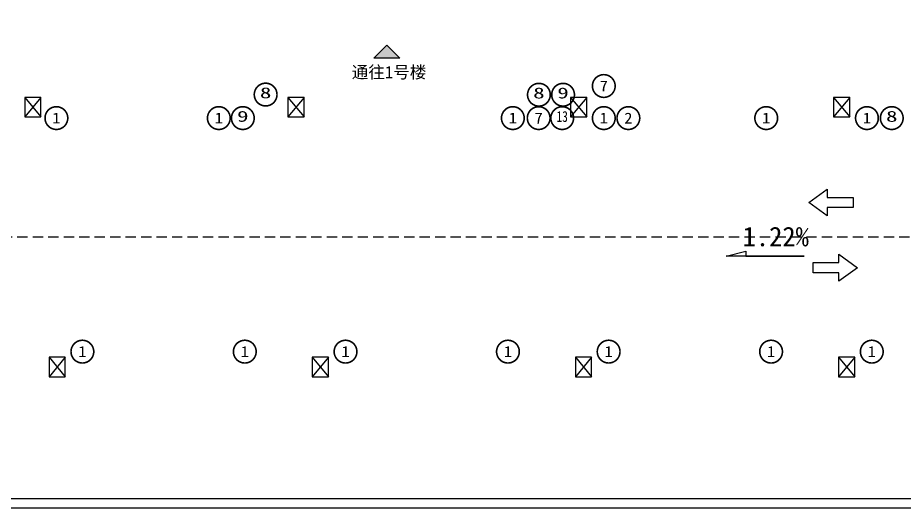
# Model space of a CAD drawing. Header units: millimetres. Extents: x -248992 to 1906102, y -24098 to 332602.
# Drawn here: x 882802 to 910092, y 238600 to 253700 of the extents above; entities that cross this region are included whole.
import ezdxf
from ezdxf.enums import TextEntityAlignment as Align

# ---------------------------------------------------------------- set-up
doc = ezdxf.new("R2010")
doc.units = ezdxf.units.MM
doc.header["$LTSCALE"] = 100
doc.linetypes.add('A6-DK-B1F$0$HIDDEN2', pattern=[4.7625, 3.175, -1.5875])
for name, color, linetype in [('A-HATCH', 251, 'Continuous'), ('A-ROOM-IDEN', 31, 'Continuous'), ('A-WIND-IDEN', 244, 'Continuous'), ('A6-DK-B1F$0$A-TRACK', 77, 'A6-DK-B1F$0$HIDDEN2'), ('A6-DK-BG-B1F$0$A-DRAIN', 152, 'Continuous'), ('A6-W-B1$0$S-WALL-S', 4, 'Continuous'), ('xref(dwg引用图层)', 7, 'Continuous')]:
    doc.layers.add(name, color=color, linetype=linetype)
doc.layers.add('A6-W-B1$0$S-EDIT', color=241, linetype='Continuous', plot=False)
doc.layers.add('LVTRY', color=6, linetype='Continuous', lineweight=18)
doc.layers.add('PUB_TEXT', color=7, linetype='Continuous', lineweight=15)
doc.styles.add('-黑体', font='simhei.ttf')
doc.styles.add('A6-DK-BG-B1F$0$华文细黑', font='STXIHEI.TTF')
doc.styles.add('华文细黑', font='STXIHEI.TTF')

# ---------------------------------------------------------------- blocks, each defined once
blk = doc.blocks.new('A6-W-B1$0$Z-2')
at = {"layer": 'A6-W-B1$0$S-EDIT'}
for p, q in [((72869, 44139), (73369, 43539)), ((73369, 44139), (72869, 43539))]:
    blk.add_line(p, q, dxfattribs=at)
at = {"layer": 'A6-W-B1$0$S-WALL-S', "color": 0, "linetype": 'ByBlock', "lineweight": -2}
blk.add_lwpolyline([(73369, 44139), (72869, 44139), (72869, 43539), (73369, 43539), (73369, 44139)], dxfattribs=at)
blk = doc.blocks.new('A6-W-B1', base_point=(85957, 40190))
at = {"layer": 'A6-W-B1$0$S-WALL-S', "elevation": 0}
blk.add_lwpolyline([(204057, 279090), (260207, 279090), (260207, 293890), (260507, 293890), (260507, 278790), (204057, 278790)], close=True, dxfattribs=at)
at = {"layer": 'A6-W-B1$0$S-WALL-S'}
for p in [(153887, 247300, 0), (161987, 247300, 0), (170688, 247300, 0), (178788, 247300, 0), (154637, 239300), (162737, 239300), (170838, 239300), (178937, 239300)]:
    blk.add_blockref('A6-W-B1$0$Z-2', p, dxfattribs=at)
blk = doc.blocks.new('A6-DK-BG-B1F$0$A-DRAIN-INDEX')
blk.add_lwpolyline([(300, 0), (0, 0), (-300, 0), (-500, 0), (-300, 50), (-300, 0)], close=True)
at = {"style": 'A6-DK-BG-B1F$0$华文细黑'}
blk.add_attdef('坡度', text='', height=250, dxfattribs=at).set_placement((0, 100), align=Align.CENTER)
blk = doc.blocks.new('A6-DK-BG-B1F')
at = {"layer": 'A6-DK-BG-B1F$0$A-DRAIN'}
ref = blk.add_blockref('A6-DK-BG-B1F$0$A-DRAIN-INDEX', (163895, 246365), dxfattribs=dict(at, xscale=3, yscale=3, zscale=3))
ref.add_attrib('坡度', '1.22%', dxfattribs={"layer": '0', "height": 600, "style": 'A6-DK-BG-B1F$0$华文细黑'}).set_placement((163919, 246665), align=Align.CENTER)
blk = doc.blocks.new('A6-DK-B1F$0$A$C48A675EB')
at = {"layer": 'A6-DK-B1F$0$A-TRACK', "linetype": 'ByBlock'}
blk.add_lwpolyline([(1047, -516), (1047, -195), (50, -195), (50, 195), (1047, 195), (1047, 517), (1759, 0)], close=True, dxfattribs=at)
blk = doc.blocks.new('A6-DK-B1F$0$gsethsergtyf')
at = {"layer": 'A6-DK-B1F$0$A-TRACK'}
blk.add_line((170893, 246950), (135800, 246950), dxfattribs=at)
at = {"layer": 'A6-DK-B1F$0$A-TRACK', "linetype": 'ByBlock', "xscale": 0.8, "yscale": 0.8, "zscale": 0.8, "rotation": 180}
blk.add_blockref('A6-DK-B1F$0$A$C48A675EB', (166340, 248014, 0), dxfattribs=at)
at = {"layer": 'A6-DK-B1F$0$A-TRACK', "linetype": 'ByBlock', "xscale": 0.8, "yscale": 0.8, "zscale": 0.8}
blk.add_blockref('A6-DK-B1F$0$A$C48A675EB', (165028, 246006, 0), dxfattribs=at)

msp = doc.modelspace()

# ---------------------------------------------------------------- hatches: boundary and pattern name
at = {"layer": 'A-HATCH'}
h = msp.add_hatch(color=256, dxfattribs=at)
h.dxf.hatch_style = 1
h.paths.add_polyline_path([(893766.9, 252453.7), (894166.9, 252853.7), (894566.9, 252453.7)])

# ---------------------------------------------------------------- linework, layer by layer
at = {"layer": 'A-WIND-IDEN'}
msp.add_lwpolyline([(893766.9, 252453.7), (894166.9, 252853.7), (894566.9, 252453.7)], close=True, dxfattribs=at)
at = {"layer": 'LVTRY', "color": 6, "const_width": 50}
for points in [[(901192.6, 251598.2, 1), (900492.6, 251598.2, 1)], [(890783.1, 251334.7, 1), (890083.1, 251334.7, 1)], [(899195, 251329.6, 1), (898495, 251329.6, 1)], [(899938.7, 251329.6, 1), (899238.7, 251329.6, 1)], [(884341.8, 250611, 1), (883641.8, 250611, 1)], [(889341.8, 250611, 1), (888641.8, 250611, 1)], [(890081.2, 250611, 1), (889381.2, 250611, 1)], [(898392.6, 250611, 1), (897692.6, 250611, 1)], [(899188.2, 250611, 1), (898488.2, 250611, 1)], [(899912.2, 250611, 1), (899212.2, 250611, 1)], [(901192.6, 250611, 1), (900492.6, 250611, 1)], [(901948.6, 250611, 1), (901248.6, 250611, 1)], [(906192.6, 250611, 1), (905492.6, 250611, 1)], [(909292.6, 250611, 1), (908592.6, 250611, 1)], [(910056.7, 250611, 1), (909356.7, 250611, 1)], [(885141.8, 243421.2, 1), (884441.8, 243421.2, 1)], [(890141.8, 243421.2, 1), (889441.8, 243421.2, 1)], [(893241.8, 243421.2, 1), (892541.8, 243421.2, 1)], [(898241.8, 243421.2, 1), (897541.8, 243421.2, 1)], [(901341.8, 243421.2, 1), (900641.8, 243421.2, 1)], [(906341.8, 243421.2, 1), (905641.8, 243421.2, 1)], [(909441.8, 243421.2, 1), (908741.8, 243421.2, 1)]]:
    msp.add_lwpolyline(points, format="xyb", close=True, dxfattribs=at)

# ---------------------------------------------------------------- block references
msp.add_blockref('A6-DK-B1F$0$gsethsergtyf', (742216.9, 0))
at = {"layer": 'xref(dwg引用图层)'}
for name in ['A6-W-B1', 'A6-DK-BG-B1F']:
    msp.add_blockref(name, (742216.9, 0), dxfattribs=at)

# ---------------------------------------------------------------- texts
at = {"layer": 'A-ROOM-IDEN', "style": '华文细黑'}
msp.add_text('通往1号楼', height=375, dxfattribs=at).set_placement((894232, 251837.1), align=Align.CENTER)
at = {"layer": 'PUB_TEXT', "color": 6, "style": '-黑体'}
for s, width, p, p2 in [('7', 1.065055, (900714.3, 251431.9), (900970.9, 251431.9)), ('8', 1.463127, (890256.9, 251220.5), (890609.3, 251220.5)), ('8', 1.463127, (898668.7, 251215.4), (899021.2, 251215.4)), ('9', 1.463127, (899412.5, 251215.4), (899764.9, 251215.4)), ('9', 1.463127, (889555, 250496.8), (889907.4, 250496.8)), ('13', 0.720691, (899388.6, 250492.8), (899735.8, 250492.8)), ('8', 1.463127, (909530.4, 250496.8), (909882.9, 250496.8)), ('1', 1.065055, (883863.5, 250444.7), (884120, 250444.7)), ('1', 1.065055, (888863.5, 250444.7), (889120, 250444.7)), ('1', 1.065055, (897914.3, 250444.7), (898170.9, 250444.7)), ('7', 1.048503, (898711.9, 250443.2), (898964.5, 250443.2)), ('1', 1.065055, (900714.3, 250444.7), (900970.9, 250444.7)), ('2', 1.048503, (901472.3, 250443.2), (901724.9, 250443.2)), ('1', 1.065055, (905714.3, 250444.7), (905970.9, 250444.7)), ('1', 1.065055, (908814.3, 250444.7), (909070.9, 250444.7)), ('1', 1.065055, (884663.5, 243254.9), (884920, 243254.9)), ('1', 1.065055, (889663.5, 243254.9), (889920, 243254.9)), ('1', 1.065055, (892763.5, 243254.9), (893020, 243254.9)), ('1', 1.065055, (897763.5, 243254.9), (898020, 243254.9)), ('1', 1.065055, (900863.5, 243254.9), (901120, 243254.9)), ('1', 1.065055, (905863.5, 243254.9), (906120, 243254.9)), ('1', 1.065055, (908963.5, 243254.9), (909220, 243254.9))]:
    msp.add_text(s, height=335, dxfattribs=dict(at, width=width)).set_placement(p, p2, align=Align.FIT)

doc.saveas('drawing.dxf')
